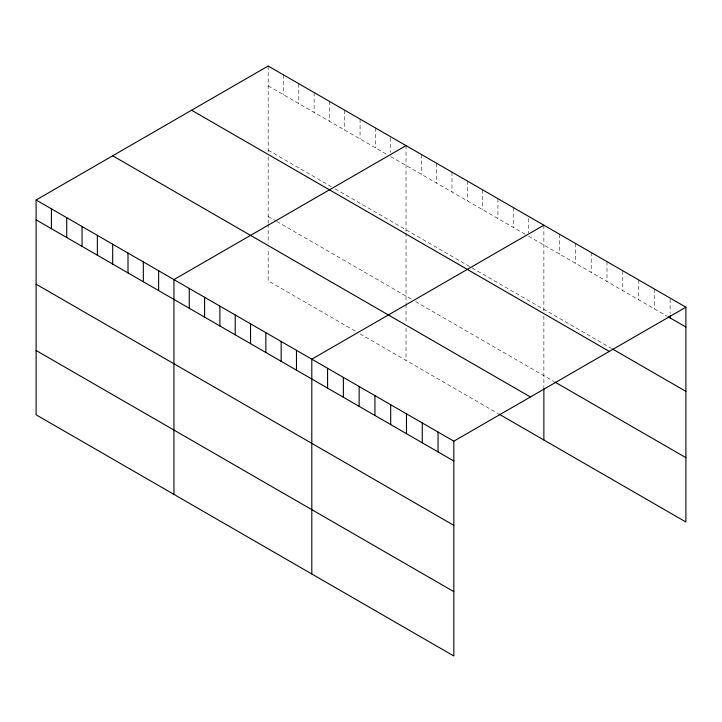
<?xml version="1.0" encoding="UTF-8"?>
<svg xmlns="http://www.w3.org/2000/svg" width="722" height="722" viewBox="0 0 722 722"><rect width="100%" height="100%" fill="white"/><g stroke="black" fill="none" stroke-linecap="round" stroke-linejoin="round"><path stroke-width="0.54" stroke-dasharray="3.61 2.71" d="M268.169 85.864L386.875 154.4M390.701 156.611L525.688 234.542M528.558 236.202L667.336 316.326M268.169 150.203L331.353 186.682M335.179 188.893L471.114 267.375M472.08 267.925L611.633 348.5M268.169 216.492L275.831 220.914M276.788 221.464L411.766 299.395M415.592 301.606L554.081 381.559M355.287 331.118L268.169 280.822L268.169 248.657M360.07 333.88L497.918 413.471M670.115 299.188L670.115 313.519M654.34 288.971L654.34 308.817M638.555 279.856L638.555 299.711M622.779 270.75L622.779 290.596M606.994 261.635L606.994 281.49M591.219 252.529L591.219 272.375M575.434 243.413L575.434 263.268M559.649 234.307L559.649 254.153M543.874 225.192L543.874 311.588M543.874 316.01L543.874 387.461M528.558 218.558L528.558 232.89M513.243 207.503L513.243 227.358M497.918 198.667L497.918 218.513M482.603 189.823L482.603 209.669M467.287 180.978L467.287 200.824M451.972 172.134L451.972 191.989M436.657 163.289L436.657 183.144M421.341 154.445L421.341 174.3M406.026 145.609L406.026 231.997M406.026 233.107L406.026 303.583M406.026 304.657L406.026 322.878M406.026 328.239L406.026 360.413M390.701 137.866L390.701 152.198M375.386 127.92L375.386 147.766M360.07 119.076L360.07 138.931M344.755 110.231L344.755 130.086M329.44 101.387L329.44 121.242M314.124 92.551L314.124 112.397M298.809 83.707L298.809 103.553M283.484 74.862L283.484 94.708M268.169 66.018L268.169 152.414M268.169 156.827L268.169 222.917M268.169 223.991L268.169 243.296"/><path stroke-width="1.08" d="M36.1 200.003L453.831 441.178L453.831 655.982L36.1 414.807L36.1 200.003L268.169 66.018L685.9 307.193L685.9 521.997L498.875 414.022M406.026 145.609L173.948 279.594L173.948 494.399M543.874 225.192L311.805 359.177L311.805 573.981M453.831 441.178L685.9 307.193M668.265 316.859L685.9 327.039M612.563 349.042L685.9 391.378M191.592 110.231L609.314 351.406M555.01 382.091L685.9 457.658M112.686 155.79L530.408 396.965M36.1 219.849L453.831 461.024M36.1 284.188L453.831 525.363M36.1 350.477L453.831 591.643M670.115 315.722L670.115 317.933M543.874 388.526L543.874 439.996M438.046 432.063L438.046 451.918M422.271 422.957L422.271 442.803M406.486 413.841L406.486 433.696M390.701 404.735L390.701 424.581M374.926 395.62L374.926 415.475M359.141 386.514L359.141 406.36M343.365 377.398L343.365 397.253M327.58 368.292L327.58 388.138M296.48 350.332L296.48 370.187M281.165 341.488L281.165 361.343M265.849 332.652L265.849 352.498M250.534 323.808L250.534 343.654M235.219 314.963L235.219 334.809M219.903 306.119L219.903 325.974M204.588 297.274L204.588 317.129M189.263 288.43L189.263 308.285M158.632 270.75L158.632 290.596M143.317 261.905L143.317 281.751M128.002 253.061L128.002 272.916M112.686 244.217L112.686 264.072M97.371 235.372L97.371 255.227M82.046 226.537L82.046 246.382M66.731 217.692L66.731 237.538M51.415 208.848L51.415 228.694"/></g></svg>
